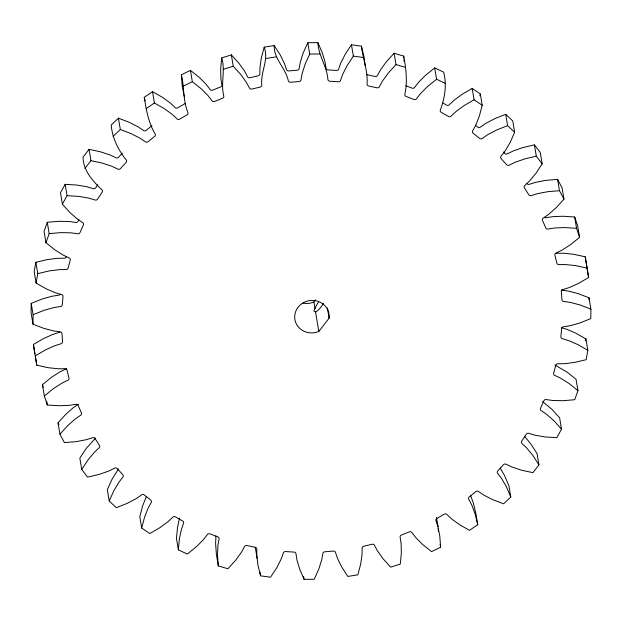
<?xml version="1.0" encoding="UTF-8"?>
<svg xmlns="http://www.w3.org/2000/svg" width="622" height="622" viewBox="0 0 622 622"><rect width="100%" height="100%" fill="white"/><g stroke="black" fill="none" stroke-linecap="round" stroke-linejoin="round"><path stroke-width="0.93" d="M60.031 294.346A2.091 1.959 -9.5 0 1 58.165 295.248L51.844 296.282L42.102 299.019L31.201 303.373L31.1 312.889L32.997 324.217L43.804 328.354L53.492 330.904L59.79 331.806A2.091 1.959 -9.5 0 1 61.967 333.641L62.55 341.68A2.091 1.959 -9.5 0 1 60.668 343.849L54.581 345.793L45.383 349.929L35.298 355.823L36.784 365.207L48.182 367.688L58.204 368.768L64.595 368.729A2.091 1.959 -9.5 0 1 67.052 370.214L68.972 378.036A2.091 1.959 -9.5 0 1 67.464 380.454L61.757 383.269L53.329 388.696L44.317 395.981L47.342 405L59.051 405.762L69.166 405.342L75.487 404.37A2.091 1.959 -9.5 0 1 78.17 405.466L81.373 412.891A2.091 1.959 -9.5 0 1 80.285 415.488L75.091 419.096L67.642 425.681L59.93 434.179L64.424 442.615L76.148 441.636L86.1 439.738L92.204 437.849A2.091 1.959 -9.5 0 1 95.049 438.533L99.45 445.368A2.091 1.959 -9.5 0 1 98.805 448.089L94.264 452.412L87.974 459.985L81.739 469.493L87.593 477.128L99.053 474.438L108.601 471.111L114.331 468.343A2.091 1.959 -9.5 0 1 117.263 468.599L122.767 474.679A2.091 1.959 -9.5 0 1 122.573 477.455L118.794 482.377L113.818 490.766L109.223 501.037L116.291 507.692L127.199 503.361L136.109 498.673L141.326 495.104A2.091 1.959 -9.5 0 1 144.273 494.925L150.734 500.096A2.091 1.959 -9.5 0 1 151.006 502.856L148.075 508.26L144.545 517.255L141.692 528.047L149.809 533.559L159.901 527.681L167.94 521.749L172.527 517.473A2.091 1.959 -9.5 0 1 175.412 516.859L182.674 521.003A2.091 1.959 -9.5 0 1 183.404 523.677L181.399 529.431L179.385 538.8L178.358 549.848L187.315 554.078L196.334 546.808L203.324 539.787L207.149 534.897A2.091 1.959 -9.5 0 1 209.917 533.863L217.801 536.872A2.091 1.959 -9.5 0 1 218.967 539.406L217.933 545.362L217.498 554.878L218.314 565.903L227.893 568.749L235.621 560.266L241.383 552.32L244.36 546.94A2.091 1.959 -9.5 0 1 246.926 545.525L255.238 547.321A2.091 1.959 -9.5 0 1 256.816 549.638L256.777 555.656L257.936 565.095L260.571 575.832L270.539 577.216L276.79 567.723L281.175 559.054L283.235 553.323A2.091 1.959 -9.5 0 1 285.545 551.551L294.082 552.095A2.091 1.959 -9.5 0 1 296.025 554.14L296.989 560.072L299.703 569.192L304.096 579.37L314.203 579.269L318.822 568.998L321.722 559.823L322.818 553.875A2.091 1.959 -9.5 0 1 324.808 551.784L333.353 551.069A2.091 1.959 -9.5 0 1 335.623 552.795L337.567 558.494L341.766 567.07L347.815 576.438L357.813 574.852L360.682 564.061L362.035 554.599L362.128 548.581A2.091 1.959 -9.5 0 1 363.753 546.233L372.104 544.266A2.091 1.959 -9.5 0 1 374.646 545.634L377.515 550.96L383.098 558.781L390.655 567.116L400.296 564.084L401.346 553.036L401.112 543.519L400.203 537.587A2.091 1.959 -9.5 0 1 401.423 535.037L409.377 531.864A2.091 1.959 -9.5 0 1 412.114 532.836L415.846 537.649L422.68 544.538L431.551 551.628L440.601 547.22L439.801 536.187L437.997 526.857L436.108 521.143A2.091 1.959 -9.5 0 1 436.893 518.453L444.248 514.161A2.091 1.959 -9.5 0 1 447.125 514.713L451.619 518.911L459.534 524.673L469.501 530.348L477.735 524.673L475.838 513.344L473.218 502.607L470.543 495.47M32.997 324.217L33.098 314.701L31.201 303.373M588.987 299.687L589.003 297.782L578.196 293.646L568.508 291.096L562.21 290.194A2.091 1.959 -9.5 0 1 561.161 289.992M589.003 297.782L590.9 309.111L590.799 318.627L579.898 322.981L570.156 325.718L563.835 326.752A2.091 1.959 -9.5 0 0 561.627 328.626L560.865 336.681A2.091 1.959 -9.5 0 0 562.7 338.819L568.749 340.638L577.861 344.588L587.821 350.279L586.134 359.695L574.681 362.408L564.636 363.683L558.245 363.777A2.091 1.959 -9.5 0 0 555.757 365.308L553.673 373.177A2.091 1.959 -9.5 0 0 555.127 375.564L560.772 378.262L569.091 383.517L577.947 390.632L574.728 399.713L562.996 400.708L552.896 400.49L546.59 399.643A2.091 1.959 -9.5 0 0 543.885 400.793L540.526 408.281A2.091 1.959 -9.5 0 0 541.56 410.862L546.668 414.369L553.984 420.806L561.518 429.149L556.846 437.678L545.136 436.939L535.223 435.237L529.159 433.464A2.091 1.959 -9.5 0 0 526.298 434.21L521.749 441.13A2.091 1.959 -9.5 0 0 522.34 443.844L526.787 448.073L532.922 455.522L538.947 464.906L532.93 472.666L521.524 470.209L512.046 467.06L506.37 464.409A2.091 1.959 -9.5 0 0 503.439 464.727L497.802 470.916A2.091 1.959 -9.5 0 0 497.934 473.692L501.62 478.536L506.409 486.824L510.794 497.009L503.579 503.812L492.756 499.691L483.947 495.182L478.8 491.722A2.091 1.959 -9.5 0 0 475.861 491.598L469.283 496.908A2.091 1.959 -9.5 0 0 468.957 499.668L471.771 505.017L475.115 513.935L477.735 524.673M215.951 535.939L215.601 543.55L216.417 554.575L218.314 565.903M405.956 85.797L412.083 88.137A2.091 1.959 -9.5 0 0 414.851 87.103L418.676 82.213L425.666 75.192L434.685 67.922L443.642 72.152C446.985 84.584 444.854 97.74 440.493 109.651A2.091 1.959 -9.5 0 0 441.223 112.325L448.485 116.47A2.091 1.959 -9.5 0 0 451.37 115.855L455.957 111.579L463.996 105.647L474.088 99.777L482.206 105.281L479.352 116.073L475.822 125.069L472.883 130.472A2.091 1.959 -9.5 0 0 473.163 133.232L479.624 138.403A2.091 1.959 -9.5 0 0 482.571 138.224L487.788 134.655L496.698 129.967L507.606 125.636L514.674 132.292L510.079 142.562L505.103 150.952L501.316 155.873A2.091 1.959 -9.5 0 0 501.13 158.649L506.635 164.729A2.091 1.959 -9.5 0 0 509.566 164.985L515.296 162.218L524.844 158.89L536.296 156.2L542.159 163.835L535.923 173.344L529.633 180.916L525.092 185.239A2.091 1.959 -9.5 0 0 524.439 187.961L528.848 194.795A2.091 1.959 -9.5 0 0 531.693 195.479L537.797 193.59L547.741 191.693L559.473 190.713L563.967 199.149L556.255 207.647L548.806 214.232L543.612 217.84A2.091 1.959 -9.5 0 0 542.524 220.437L545.719 227.862A2.091 1.959 -9.5 0 0 548.41 228.958L554.731 227.986L564.846 227.566L576.547 228.328L579.58 237.347L570.568 244.633L562.14 250.06L556.433 252.874A2.091 1.959 -9.5 0 0 554.925 255.292L556.846 263.114A2.091 1.959 -9.5 0 0 559.302 264.599L565.693 264.56L575.715 265.641L587.114 268.121L588.591 277.505L578.514 283.399L569.317 287.535L563.229 289.479A2.091 1.959 -9.5 0 0 561.347 291.648L561.93 299.687A2.091 1.959 -9.5 0 0 564.107 301.522L570.405 302.424L580.093 304.974L590.9 309.111M365.106 65.396L364.064 56.905L361.429 46.168L351.461 44.784L345.21 54.277L340.825 62.946L338.765 68.677A2.091 1.959 -9.5 0 1 336.455 70.449L327.918 69.905A2.091 1.959 -9.5 0 1 325.975 67.86L325.011 61.928L322.297 52.808L317.904 42.63L307.797 42.731L303.178 53.002L300.278 62.177L299.182 68.125A2.091 1.959 -9.5 0 1 297.192 70.216L288.647 70.931A2.091 1.959 -9.5 0 1 286.377 69.205L284.433 63.506L280.234 54.93L274.185 45.562L264.187 47.148L261.318 57.939L259.965 67.401L259.872 73.419A2.091 1.959 -9.5 0 1 258.247 75.767L249.896 77.734A2.091 1.959 -9.5 0 1 247.354 76.366L244.485 71.04L238.902 63.219L231.345 54.884L221.704 57.916L220.655 68.964L220.888 78.481L221.797 84.413A2.091 1.959 -9.5 0 1 220.577 86.963L212.623 90.136A2.091 1.959 -9.5 0 1 209.886 89.164L206.154 84.351L199.32 77.462L190.449 70.372L181.399 74.78L182.199 85.813L183.824 94.21M221.704 57.916C225.592 70.348 220.585 83.192 223.695 95.741A2.091 1.959 -9.5 0 1 222.466 98.292L214.52 101.464A2.091 1.959 -9.5 0 1 211.775 100.492L208.051 95.679L201.217 88.79L192.346 81.7L190.449 70.372M66.243 256.692A2.091 1.959 -9.5 0 1 63.755 258.223L57.364 258.317L47.319 259.592L35.866 262.305L34.179 271.721L36.076 283.049L46.028 288.74L55.148 292.69L61.189 294.509A2.091 1.959 -9.5 0 1 63.032 296.647L62.27 304.702A2.091 1.959 -9.5 0 1 60.054 306.576L53.741 307.61L43.999 310.347L33.098 314.701M36.076 283.049L37.755 273.633L35.866 262.305M585.59 340.84L585.924 338.951L575.972 333.26L566.852 329.31L561.674 327.747M179.501 518.103L177.495 527.472L176.461 538.52L178.358 549.848M479.834 95.757L480.308 93.953L472.191 88.441L462.099 94.319L454.06 100.251L449.473 104.527A2.091 1.959 -9.5 0 1 446.588 105.141L442.553 102.84M264.187 47.148C269.023 59.829 260.462 71.841 261.769 84.748A2.091 1.959 -9.5 0 1 260.144 87.096L251.786 89.063A2.091 1.959 -9.5 0 1 249.251 87.694L246.382 82.376L240.792 74.547L233.242 66.212L231.345 54.884M78.862 219.543L78.115 221.207A2.091 1.959 -9.5 0 1 75.41 222.357L69.104 221.51L59.004 221.292L47.272 222.287L44.053 231.368L45.95 242.697L54.806 249.811L63.117 255.067L68.77 257.765A2.091 1.959 -9.5 0 1 70.224 260.151L68.14 268.02A2.091 1.959 -9.5 0 1 65.652 269.551L59.261 269.645L49.216 270.92L37.755 273.633M45.95 242.697L49.169 233.623L47.272 222.287M146.178 496.931L142.648 505.927L139.794 516.719L141.692 528.047M307.797 42.731L309.694 54.06L305.075 64.33L302.168 73.505L301.079 79.453A2.091 1.959 -9.5 0 1 299.089 81.544L290.536 82.259A2.091 1.959 -9.5 0 1 288.266 80.533C285.498 67.86 273.828 59.059 274.185 45.562M97.724 184.718L95.702 187.79A2.091 1.959 -9.5 0 1 92.841 188.536L86.777 186.763L76.864 185.061L65.154 184.322L60.482 192.851L62.379 204.179L69.913 212.522L77.221 218.96L82.337 222.466A2.091 1.959 -9.5 0 1 83.371 225.047L80.013 232.535A2.091 1.959 -9.5 0 1 77.307 233.685L71.001 232.838L60.894 232.62L49.169 233.623M62.379 204.179L67.052 195.65L65.154 184.322M351.461 44.784L353.358 56.112L347.107 65.605L342.722 74.275L340.662 80.005A2.091 1.959 -9.5 0 1 338.352 81.777L329.815 81.233A2.091 1.959 -9.5 0 1 327.872 79.188C326.931 66.297 318.371 55.599 317.904 42.63M118.514 468.941L111.921 479.438L107.326 489.708L109.223 501.037M122.316 153.144L118.561 157.273A2.091 1.959 -9.5 0 1 115.63 157.591L109.954 154.94L100.476 151.791L89.07 149.334L83.053 157.094C83.161 170.374 92.491 180.777 101.557 189.485A2.091 1.959 -9.5 0 1 102.148 192.198L97.6 199.126A2.091 1.959 -9.5 0 1 94.738 199.864L88.674 198.091L78.761 196.396L67.052 195.65M84.942 168.422L90.968 160.663L89.07 149.334M302.821 303.062A17.299 16.234 -9.5 0 0 313.885 301.997L315.603 299.788M329.1 318.192A17.299 16.234 -9.5 0 0 310.914 300.457A17.299 16.234 -9.5 0 0 295.155 320.765A17.299 16.234 -9.5 0 0 318.814 331.448L329.1 318.192L327.397 307.983M318.324 302.331A9.991 2.457 -55.8 0 0 314.981 308.559L313.76 310.798L315.556 311.964L318.814 331.448M59.93 434.179L58.033 422.851L65.745 414.353L73.194 407.768L78.388 404.16M434.685 67.922L436.582 79.251L427.563 86.52L420.573 93.541L416.74 98.431A2.091 1.959 -9.5 0 1 413.98 99.466L406.096 96.457A2.091 1.959 -9.5 0 1 404.93 93.93C407.604 81.428 406.042 68.513 403.686 56.097L394.107 53.251L386.379 61.733L380.617 69.68L377.64 75.06A2.091 1.959 -9.5 0 1 375.074 76.475L366.762 74.679M394.107 53.251L396.004 64.579L388.276 73.069L382.514 81.008L379.537 86.388A2.091 1.959 -9.5 0 1 376.971 87.803L368.652 86.007A2.091 1.959 -9.5 0 1 367.081 83.69C367.967 70.854 362.813 58.771 361.429 46.168M95.609 437.997L86.077 448.656L79.841 458.165L81.739 469.493M151.986 125.683L146.139 130.402A2.091 1.959 -9.5 0 1 143.2 130.278L138.053 126.818L129.244 122.309L118.421 118.188L111.206 124.991C112.193 137.789 118.102 149.669 125.963 159.636A2.091 1.959 -9.5 0 1 126.087 162.412L120.458 168.601A2.091 1.959 -9.5 0 1 117.519 168.92L111.843 166.268L102.373 163.127L90.968 160.663M113.103 136.319L120.318 129.516L118.421 118.188M44.317 395.981L42.42 384.653L51.432 377.367L59.86 371.94L65.567 369.126A2.091 1.959 -9.5 0 0 66.507 368.613M120.318 129.516L131.141 133.637L139.942 138.146L145.089 141.606A2.091 1.959 -9.5 0 0 148.036 141.73L154.606 136.42A2.091 1.959 -9.5 0 0 154.94 133.66C148.51 122.604 146.186 109.806 144.265 97.327L152.499 91.652L162.466 97.327L170.381 103.089L174.875 107.287A2.091 1.959 -9.5 0 0 177.752 107.839L185.107 103.547M146.162 108.656L154.396 102.98L164.356 108.656L172.278 114.425L176.772 118.615A2.091 1.959 -9.5 0 0 179.649 119.167L187.004 114.876A2.091 1.959 -9.5 0 0 187.79 112.185C182.954 100.259 184.306 87.142 181.399 74.78M34.886 353.879L33.409 344.495L43.486 338.601L52.683 334.465L58.771 332.521A2.091 1.959 -9.5 0 0 59.782 332.148M183.296 86.116L192.346 81.7M514.674 132.292L512.777 120.963L505.709 114.308L494.801 118.639L485.891 123.327L480.674 126.896A2.091 1.959 -9.5 0 1 477.727 127.075L475.573 125.349M223.601 69.244L233.242 66.212M542.159 163.835L540.261 152.507L534.407 144.872L522.947 147.562L513.399 150.889L507.669 153.657A2.091 1.959 -9.5 0 1 504.737 153.401L503.517 152.048M266.084 58.476L276.075 56.89M563.967 199.149L562.07 187.821L557.576 179.385L545.852 180.364L535.9 182.262L529.796 184.151A2.091 1.959 -9.5 0 1 526.951 183.467M309.694 54.06L319.794 53.959M579.58 237.347L577.683 226.019L574.658 217L562.949 216.238L552.834 216.658L546.513 217.63A2.091 1.959 -9.5 0 1 544.452 217.35M353.358 56.112L363.326 57.504M587.114 268.121L585.216 256.793L573.818 254.312L563.796 253.232L557.405 253.271A2.091 1.959 -9.5 0 1 556.332 253.232M396.004 64.579L405.583 67.425M436.582 79.251L445.539 83.48M554.84 365.005L567.194 372.189L576.05 379.303L577.947 390.632M542.586 401.54L552.087 409.478L559.621 417.821L561.518 429.149M524.89 436.745L531.025 444.194L537.058 453.578L538.947 464.906M500.197 468.039L504.52 475.496L508.897 485.681L510.794 497.009M58.033 422.851L58.927 424.538M42.42 384.653L43.33 387.358M184.003 95.143L184.547 96.775M257.135 558.237L255.23 547.158M144.265 97.327L145.136 100.904M436.465 517.395L438.043 526.702M588.591 277.505L585.216 256.793M574.658 217L576.547 228.328M585.924 338.951L587.821 350.279M557.576 179.385L559.473 190.713M534.407 144.872L536.296 156.2M505.709 114.308L507.606 125.636M480.308 93.953L482.206 105.281M472.191 88.441L474.088 99.777M440.127 544.382L440.601 547.22M313.885 301.997L314.989 308.566M303.622 576.54L304.096 579.37M259.942 572.053L260.571 575.832M152.499 91.652L154.396 102.98M46.712 401.221L47.342 405M33.409 344.495L36.784 365.207M403.686 56.097L403.826 57.932M403.958 59.766L404.098 61.609M438.176 528.537L438.37 531.297M323.44 303.482A9.991 2.457 -55.8 0 1 315.556 311.964"/></g></svg>
